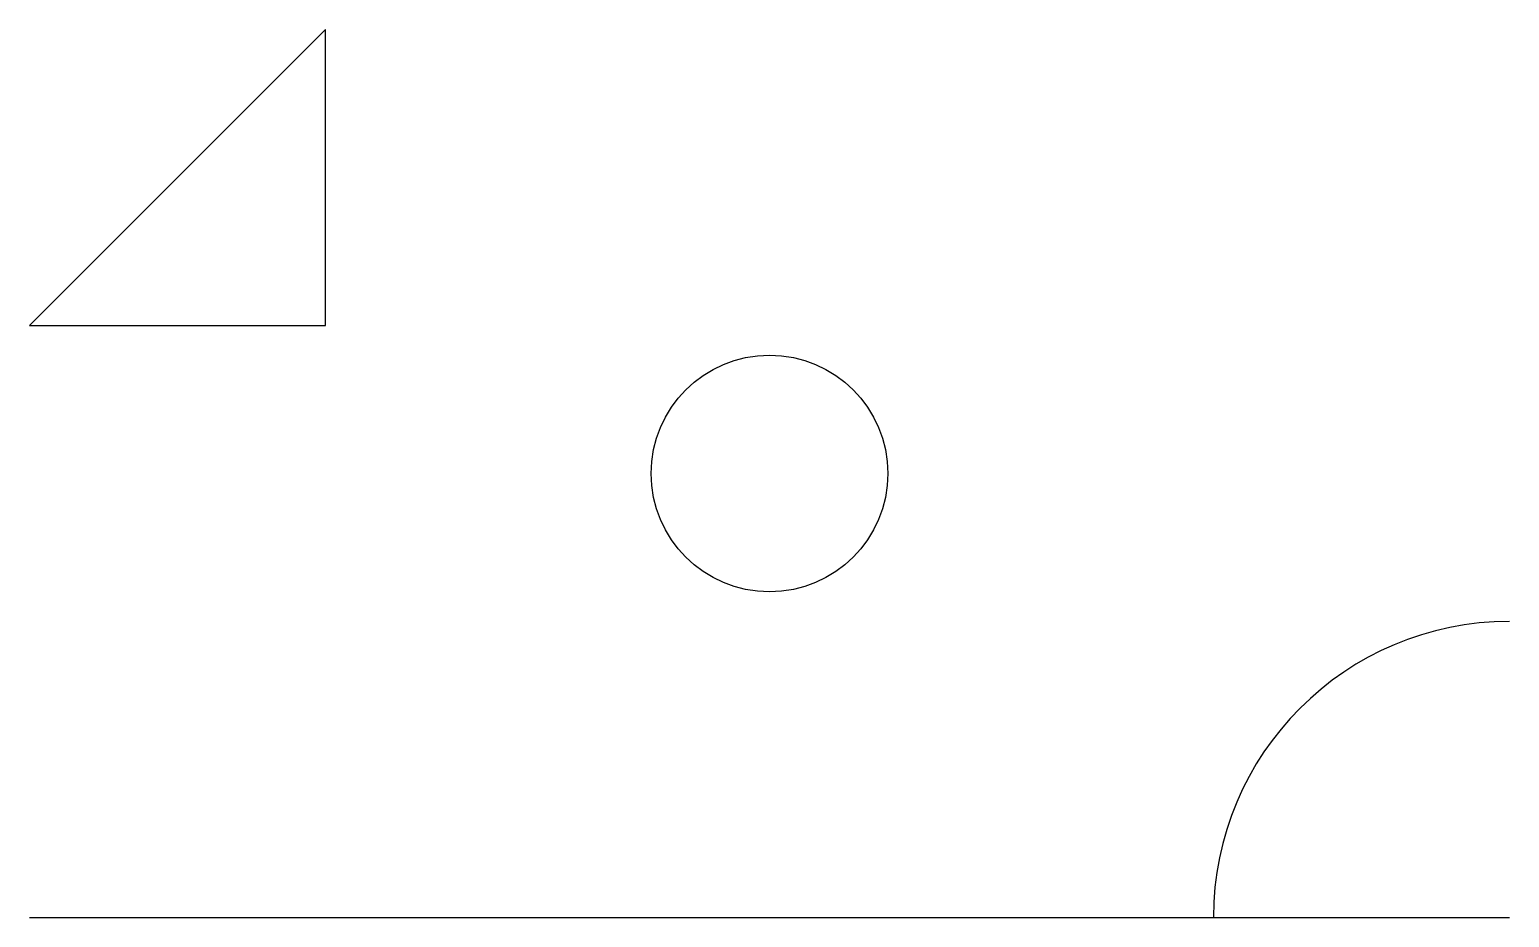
# Model space of a CAD drawing. Header units: millimetres. Extents: x 0 to 5000, y 0 to 3000.
import ezdxf

# ---------------------------------------------------------------- set-up
doc = ezdxf.new("R2010")
doc.units = ezdxf.units.MM
doc.layers.get('0').update_dxf_attribs({"linetype": 'CONTINUOUS'})
doc.layers.add('PAREDES', color=1, linetype='CONTINUOUS')

msp = doc.modelspace()

# ---------------------------------------------------------------- linework, layer by layer
msp.add_circle((2500, 1500), 400)
at = {"layer": 'PAREDES'}
msp.add_line((0, 0), (5000, 0), dxfattribs=at)
msp.add_lwpolyline([(0, 2000), (1000, 2000), (1000, 3000)], close=True, dxfattribs=at)
msp.add_arc((5000, 0), 1000, 90, 180, dxfattribs=at)

doc.saveas('drawing.dxf')
